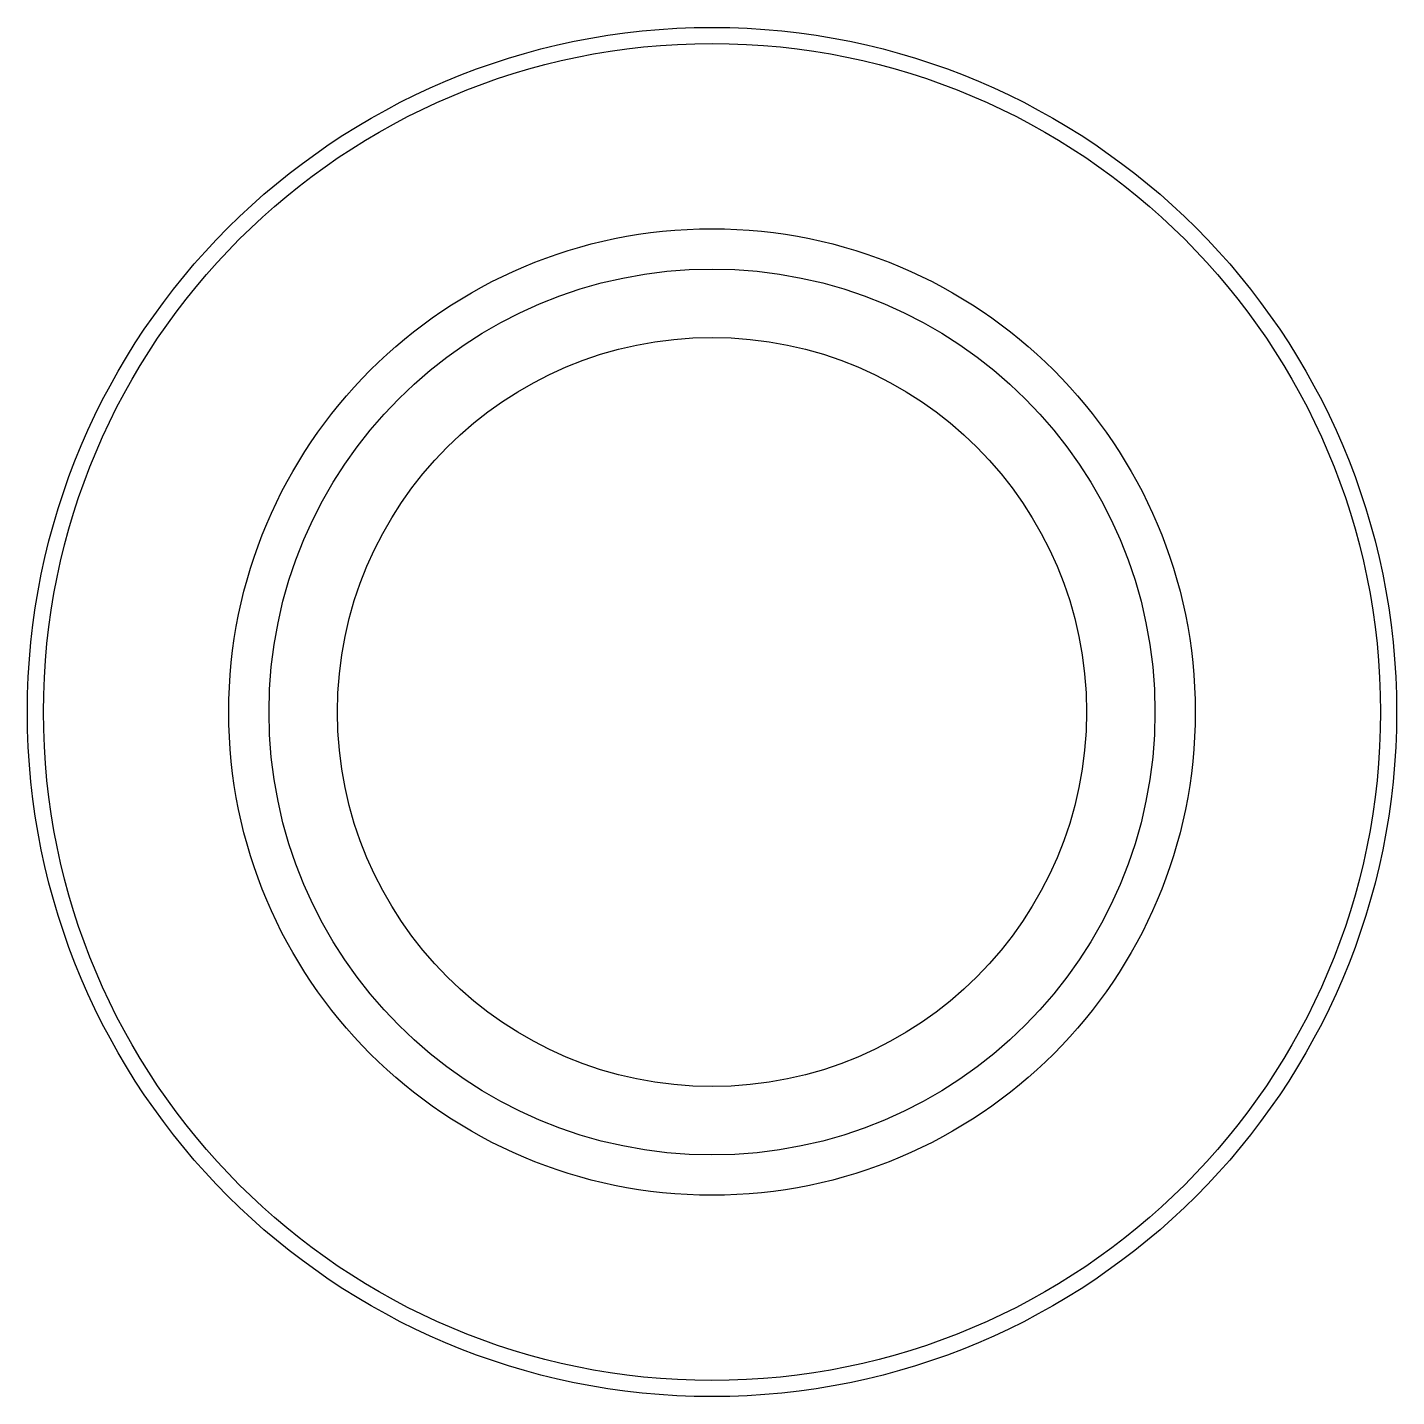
# Paper-space layout '_Unten' of a CAD drawing. Header units: millimetres. Extents: x -8.5 to 8.5, y -8.5 to 8.5.
import ezdxf

# ---------------------------------------------------------------- set-up
doc = ezdxf.new("R2010")
doc.units = ezdxf.units.MM

psp = doc.layouts.new('_Unten')

# ---------------------------------------------------------------- linework, layer by layer
at = {"color": 7, "linetype": 'Continuous', "lineweight": 25}
for radius in [8.5, 8.3, 6, 5.5, 4.65]:
    psp.add_circle((0, 0), radius, dxfattribs=at)

doc.saveas('drawing.dxf')
